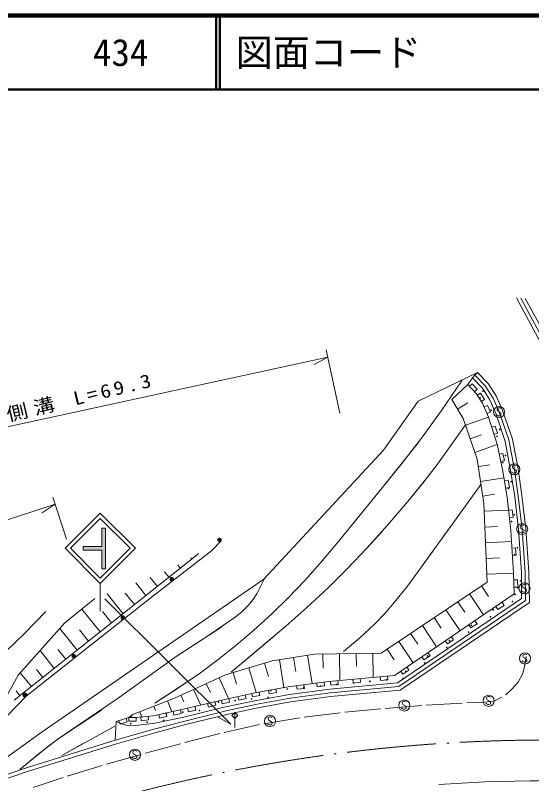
# Model space of a CAD drawing. Units: millimetres, scale not verified. Extents: x 40000 to 680000, y 20000 to 380000.
# Drawn here: x 90682 to 160282, y 276397 to 380000 of the extents above; entities that cross this region are included whole.
import ezdxf
from ezdxf.enums import TextEntityAlignment as Align

# ---------------------------------------------------------------- set-up
doc = ezdxf.new("R2010")
doc.units = ezdxf.units.MM
doc.header["$LTSCALE"] = 1000
doc.linetypes.add('LONG_DASHED_DOTTED', pattern=[15.25, 12, -1.5, 0.25, -1.5])
for name, color, linetype, lineweight in [('M-BGD', 7, 'Continuous', 13), ('M-BMK', 2, 'LONG_DASHED_DOTTED', 13), ('M-STR-HTXT', 7, 'Continuous', 13), ('M-TTL', 2, 'Continuous', 140), ('M-TTL-LINE', 7, 'Continuous', 50)]:
    doc.layers.add(name, color=color, linetype=linetype, lineweight=lineweight)
doc.layers.add('M-TTL-TXT', color=7, linetype='Continuous')
doc.styles.add('ＭＳ ゴシック', font='')
doc.styles.get('ＭＳ ゴシック').set_extended_font_data('MS Gothic')

msp = doc.modelspace()

# ---------------------------------------------------------------- hatches: boundary and pattern name
at = {"layer": 'M-STR-HTXT'}
msp.add_hatch(color=256, dxfattribs=at).paths.add_polyline_path([(102829, 305362), (102329, 305362), (102329, 307862), (99829, 307862), (99829, 308362), (102329, 308362), (102329, 310862), (102829, 310862)])

# ---------------------------------------------------------------- linework, layer by layer
at = {"layer": 'M-BGD'}
for p, q in [((161803, 335297), (158230, 341913)), ((158821, 341872), (162247, 335527)), ((159430, 341830), (162654, 335906)), ((153000, 331837), (144968, 327980)), ((152642, 331488), (153000, 331837)), ((153000, 331837), (154434, 330368)), ((148130, 326727), (150844, 330689)), ((150844, 330689), (150917, 330796)), ((152306, 331104), (151688, 330211)), ((152642, 331488), (152306, 331104)), ((153657, 329723), (152306, 331104)), ((154038, 330057), (152642, 331488)), ((151688, 330211), (149504, 328187)), ((152805, 329007), (151688, 330211)), ((152274, 330316), (151907, 329976)), ((152953, 329582), (152274, 330316)), ((152587, 329242), (152953, 329582)), ((154659, 328146), (153657, 329723)), ((155092, 328366), (154038, 330057)), ((154434, 330368), (155536, 328599)), ((153649, 327688), (152805, 329007)), ((153379, 329038), (152958, 328768)), ((153918, 328195), (153379, 329038)), ((155536, 328599), (156360, 326698)), ((140329, 321376), (144968, 327980)), ((149504, 328187), (151032, 325647)), ((150268, 326917), (151667, 327759)), ((153496, 327926), (153918, 328195)), ((154479, 325801), (153649, 327688)), ((154317, 327411), (153859, 327210)), ((154720, 326496), (154317, 327411)), ((155500, 326216), (154659, 328146)), ((155092, 328366), (155894, 326517)), ((145449, 322990), (148130, 326727)), ((154262, 326295), (154720, 326496)), ((155654, 326997), (155624, 326817)), ((155624, 326817), (155684, 326667)), ((155834, 327087), (155654, 326997)), ((155684, 326667), (156104, 326427)), ((155954, 327087), (155834, 327087)), ((157208, 322741), (155894, 326517)), ((156074, 327057), (155954, 327087)), ((156134, 326997), (156074, 327057)), ((156104, 326427), (156164, 326277)), ((156360, 326698), (157692, 322870)), ((151032, 325647), (152953, 320137)), ((151352, 324729), (154473, 325817)), ((155640, 322172), (154479, 325801)), ((156701, 322549), (155500, 326216)), ((155594, 326097), (155534, 326187)), ((155774, 326007), (155594, 326097)), ((155984, 326007), (155774, 326007)), ((156134, 326097), (155984, 326007)), ((156164, 326277), (156134, 326097)), ((147573, 319472), (151348, 324790)), ((155380, 324623), (154904, 324471)), ((155685, 323671), (155380, 324623)), ((151992, 322892), (153530, 323428)), ((155209, 323518), (155685, 323671)), ((140140, 316289), (144969, 322351)), ((142788, 319551), (145449, 322990)), ((157450, 318684), (156701, 322549)), ((157953, 318780), (157208, 322741)), ((157692, 322870), (158446, 318863)), ((124167, 303991), (140329, 321376)), ((152633, 321055), (155654, 322108)), ((156412, 318516), (155640, 322172)), ((152953, 320137), (153857, 314181)), ((156412, 320937), (155923, 320833)), ((156619, 319958), (156412, 320937)), ((140140, 316289), (142788, 319551)), ((145624, 316908), (147573, 319472)), ((153103, 319144), (154642, 319378)), ((156129, 319855), (156619, 319958)), ((157713, 319260), (157683, 319080)), ((157893, 319350), (157713, 319260)), ((158013, 319350), (157893, 319350)), ((158133, 319320), (158013, 319350)), ((158193, 319260), (158133, 319320)), ((156996, 314984), (156412, 318516)), ((158038, 315102), (157450, 318684)), ((157653, 318360), (157593, 318450)), ((157833, 318270), (157653, 318360)), ((157683, 319080), (157743, 318930)), ((157743, 318930), (158163, 318690)), ((158043, 318270), (157833, 318270)), ((158484, 315180), (157953, 318780)), ((157953, 318780), (158484, 315180)), ((158193, 318360), (158043, 318270)), ((158163, 318690), (158223, 318540)), ((158223, 318540), (158193, 318360)), ((158446, 318863), (158980, 315245)), ((143608, 314424), (146252, 317715)), ((153405, 317159), (156557, 317637)), ((157116, 317325), (156622, 317243)), ((157279, 316338), (157116, 317325)), ((134030, 308778), (140140, 316289)), ((143608, 314424), (145624, 316908)), ((150896, 313241), (153472, 316795)), ((156786, 316256), (157279, 316338)), ((153706, 315173), (155295, 315415)), ((157460, 310552), (156996, 314984)), ((158496, 310684), (158038, 315102)), ((159005, 310718), (158484, 315180)), ((158980, 315245), (159503, 310765)), ((134030, 308778), (138367, 314121)), ((140866, 311240), (143608, 314424)), ((153857, 314181), (154299, 303583)), ((145212, 305305), (150896, 313241)), ((153901, 313121), (157177, 313258)), ((157673, 313317), (157176, 313265)), ((157778, 312322), (157673, 313317)), ((157280, 312270), (157778, 312322)), ((138049, 308128), (140866, 311240)), ((153990, 311002), (155694, 311073)), ((158765, 311198), (158735, 311018)), ((158735, 311018), (158795, 310868)), ((158945, 311288), (158765, 311198)), ((158795, 310868), (159215, 310628)), ((159065, 311288), (158945, 311288)), ((159185, 311258), (159065, 311288)), ((159245, 311198), (159185, 311258)), ((138049, 308128), (140067, 310344)), ((157856, 304780), (157460, 310552)), ((158913, 304868), (158496, 310684)), ((158705, 310298), (158645, 310388)), ((158885, 310208), (158705, 310298)), ((159095, 310208), (158885, 310208)), ((159417, 304883), (159005, 310718)), ((159245, 310298), (159095, 310208)), ((159215, 310628), (159275, 310478)), ((159275, 310478), (159245, 310298)), ((159503, 310765), (159917, 304904)), ((117109, 307804), (118380, 309102)), ((131840, 306177), (134030, 308778)), ((154078, 308882), (157565, 309028)), ((109225, 301684), (117109, 307804)), ((135431, 305372), (138049, 308128)), ((145212, 305305), (146926, 307712)), ((158123, 308199), (157624, 308165)), ((158191, 307201), (158123, 308199)), ((90520, 287633), (115232, 307300)), ((114460, 306685), (114321, 306859)), ((115232, 307300), (115375, 307441)), ((154167, 306763), (155938, 306837)), ((157692, 307167), (158191, 307201)), ((112915, 305456), (112569, 305891)), ((129703, 303791), (131840, 306177)), ((111371, 304227), (110796, 304949)), ((129703, 303791), (130918, 305123)), ((132912, 302864), (135431, 305372)), ((143546, 303043), (145212, 305305)), ((143546, 303043), (145212, 305305)), ((154255, 304643), (157855, 304793)), ((157942, 301975), (157856, 304780)), ((158901, 301343), (158913, 304868)), ((159469, 301081), (159417, 304883)), ((159917, 304904), (159973, 300819)), ((94284, 283390), (124167, 303991)), ((109826, 302997), (108863, 304208)), ((123297, 302099), (124360, 304244)), ((127485, 301483), (129703, 303791)), ((127485, 301483), (129703, 303791)), ((154299, 303583), (139995, 293986)), ((158383, 303893), (157883, 303877)), ((158414, 302893), (158383, 303893)), ((108282, 301768), (106930, 303467)), ((129990, 300133), (132912, 302864)), ((129990, 300133), (132912, 302864)), ((132912, 302864), (133310, 303251)), ((141804, 300849), (143546, 303043)), ((141804, 300849), (143546, 303043)), ((153505, 303050), (154448, 301645)), ((157914, 302878), (158414, 302893)), ((159076, 303212), (159046, 303032)), ((159046, 303032), (159106, 302882)), ((159256, 303302), (159076, 303212)), ((159106, 302882), (159526, 302642)), ((159376, 303302), (159256, 303302)), ((159496, 303272), (159376, 303302)), ((159556, 303212), (159496, 303272)), ((159526, 302642), (159586, 302492)), ((101367, 295481), (109225, 301684)), ((105193, 299310), (103064, 301985)), ((106737, 300539), (105495, 302100)), ((122727, 301228), (123297, 302099)), ((141792, 290987), (157942, 301975)), ((151915, 301984), (153808, 299163)), ((159016, 302312), (158956, 302402)), ((159196, 302222), (159016, 302312)), ((159406, 302222), (159196, 302222)), ((159556, 302312), (159406, 302222)), ((159586, 302492), (159556, 302312)), ((97348, 298072), (101393, 301345)), ((121246, 299620), (122097, 300463)), ((121246, 299620), (122097, 300463)), ((122097, 300463), (122871, 301429)), ((122097, 300463), (122727, 301228)), ((125191, 299249), (127485, 301483)), ((125191, 299249), (127485, 301483)), ((140491, 299346), (141804, 300849)), ((142208, 289974), (158901, 301343)), ((142398, 289504), (159469, 301081)), ((159973, 300819), (142572, 289018)), ((150326, 300918), (151276, 299502)), ((156570, 300437), (156289, 300850)), ((91877, 296582), (94767, 299600)), ((102104, 296852), (99650, 299935)), ((103648, 298081), (102417, 299629)), ((120317, 298844), (121246, 299620)), ((120317, 298844), (121246, 299620)), ((127144, 297613), (129990, 300133)), ((127144, 297613), (129990, 300133)), ((148736, 299851), (150643, 297009)), ((155462, 300288), (155743, 299874)), ((155743, 299874), (156570, 300437)), ((116326, 296112), (120317, 298844)), ((122828, 297092), (125191, 299249)), ((139115, 297924), (140491, 299346)), ((147147, 298785), (148104, 297359)), ((91046, 291022), (97348, 298072)), ((112372, 293546), (118500, 297540)), ((119771, 291438), (127144, 297613)), ((120391, 295014), (123125, 297356)), ((137057, 296030), (139115, 297924)), ((137057, 296030), (139115, 297924)), ((139115, 297924), (139529, 298335)), ((145558, 297719), (147478, 294856)), ((151812, 297805), (152094, 297391)), ((152094, 297391), (152920, 297954)), ((152920, 297954), (152639, 298367)), ((84943, 290020), (91877, 296582)), ((99015, 294393), (96681, 297326)), ((100559, 295622), (99338, 297158)), ((120391, 295014), (122828, 297092)), ((143968, 296652), (144932, 295216)), ((92146, 288173), (101367, 295481)), ((112372, 293546), (116326, 296112)), ((119771, 291438), (125321, 296050)), ((134924, 294207), (137057, 296030)), ((134924, 294207), (137057, 296030)), ((142379, 295586), (144314, 292703)), ((148647, 295651), (148929, 295238)), ((148929, 295238), (149755, 295800)), ((149755, 295800), (149474, 296214)), ((95926, 291935), (94012, 294340)), ((97471, 293164), (96409, 294498)), ((118043, 293142), (120391, 295014)), ((118043, 293142), (120391, 295014)), ((140790, 294519), (141760, 293073)), ((104425, 287811), (112372, 293546)), ((112372, 293546), (113317, 294165)), ((131028, 293878), (125321, 292936)), ((128175, 293407), (128486, 291523)), ((130077, 293721), (130712, 289881)), ((139995, 293986), (131028, 293878)), ((132149, 293892), (132172, 291980)), ((134391, 293919), (134434, 290301)), ((136633, 293946), (136653, 292228)), ((138874, 293973), (138913, 290719)), ((145483, 293498), (145764, 293085)), ((145764, 293085), (146591, 293647)), ((146591, 293647), (146309, 294061)), ((159139, 293759), (159109, 293579)), ((159109, 293579), (159169, 293429)), ((159319, 293849), (159139, 293759)), ((159169, 293429), (159589, 293189)), ((159439, 293849), (159319, 293849)), ((159363, 292310), (159560, 293534)), ((159559, 293819), (159439, 293849)), ((159619, 293759), (159559, 293819)), ((115635, 291352), (118043, 293142)), ((115635, 291352), (118043, 293142)), ((125321, 292936), (118992, 291062)), ((124266, 292623), (124791, 290852)), ((126272, 293093), (126888, 289365)), ((159079, 292859), (159019, 292949)), ((159033, 291158), (159363, 292310)), ((159259, 292769), (159079, 292859)), ((159469, 292769), (159259, 292769)), ((159619, 292859), (159469, 292769)), ((159589, 293189), (159649, 293039)), ((159649, 293039), (159619, 292859)), ((92837, 289477), (91343, 291354)), ((94382, 290706), (93530, 291776)), ((112665, 289312), (115635, 291352)), ((120047, 291374), (120514, 289797)), ((122157, 291999), (123137, 288687)), ((142639, 291564), (142920, 291150)), ((142920, 291150), (143747, 291713)), ((143747, 291713), (143466, 292126)), ((158464, 290088), (159033, 291158)), ((87025, 283755), (91046, 291022)), ((109473, 287249), (114326, 290431)), ((118992, 291062), (112138, 287930)), ((118136, 290670), (119412, 287876)), ((127474, 289471), (132914, 290160)), ((132914, 290160), (141792, 290987)), ((133176, 290184), (133223, 289686)), ((134218, 289779), (134172, 290277)), ((136176, 290464), (136222, 289966)), ((137218, 290059), (137172, 290556)), ((139855, 290806), (139901, 290309)), ((139901, 290309), (140897, 290401)), ((140897, 290401), (140850, 290899)), ((109473, 287249), (112665, 289312)), ((114708, 289104), (115674, 286992)), ((116422, 289887), (116980, 288665)), ((122947, 288652), (127474, 289471)), ((125886, 288676), (125797, 289168)), ((127626, 288410), (133060, 289125)), ((128596, 289613), (128659, 289117)), ((128659, 289117), (129651, 289242)), ((129651, 289242), (129589, 289739)), ((131317, 289957), (131380, 289461)), ((131380, 289461), (132372, 289587)), ((132372, 289587), (132309, 290083)), ((133060, 289125), (142208, 289974)), ((133110, 288626), (142398, 289504)), ((133223, 289686), (134218, 289779)), ((136222, 289966), (137218, 290059)), ((156788, 288364), (157678, 289185)), ((157678, 289185), (158464, 290088)), ((87452, 283379), (92146, 288173)), ((91293, 288247), (90767, 288908)), ((112995, 288321), (113402, 287431)), ((118497, 287675), (122947, 288652)), ((120691, 288157), (120799, 287669)), ((121775, 287883), (121668, 288372)), ((122550, 288581), (122639, 288089)), ((122639, 288089), (123623, 288267)), ((123185, 287603), (127626, 288410)), ((123623, 288267), (123534, 288759)), ((124813, 288990), (124902, 288498)), ((124902, 288498), (125886, 288676)), ((127711, 287930), (133110, 288626)), ((133165, 288129), (127789, 287435)), ((142572, 289018), (133165, 288129)), ((154240, 288048), (154210, 287868)), ((154420, 288138), (154240, 288048)), ((154540, 288138), (154420, 288138)), ((154660, 288108), (154540, 288138)), ((154720, 288048), (154660, 288108)), ((155197, 287508), (156283, 288052)), ((96433, 282447), (104425, 287811)), ((112138, 287930), (106523, 285730)), ((111202, 287563), (111780, 286089)), ((113111, 286372), (118497, 287675)), ((116599, 287216), (116717, 286730)), ((117689, 286965), (117571, 287451)), ((118466, 287669), (118573, 287180)), ((118573, 287180), (119550, 287395)), ((118779, 286693), (123185, 287603)), ((119263, 286247), (123267, 287115)), ((119550, 287395), (119443, 287883)), ((120799, 287669), (121775, 287883)), ((123267, 287115), (127711, 287930)), ((127789, 287435), (123365, 286625)), ((142869, 287418), (142839, 287238)), ((142839, 287238), (142899, 287088)), ((143049, 287508), (142869, 287418)), ((142899, 287088), (143319, 286848)), ((143169, 287508), (143049, 287508)), ((143289, 287478), (143169, 287508)), ((143349, 287418), (143289, 287478)), ((146054, 286959), (150915, 287241)), ((151549, 287279), (153982, 287365)), ((153982, 287365), (155197, 287508)), ((154180, 287148), (154120, 287238)), ((154360, 287058), (154180, 287148)), ((154210, 287868), (154270, 287718)), ((154270, 287718), (154690, 287478)), ((154570, 287058), (154360, 287058)), ((154720, 287148), (154570, 287058)), ((154690, 287478), (154750, 287328)), ((154750, 287328), (154720, 287148)), ((96433, 282447), (102299, 286315)), ((107459, 286097), (107734, 285395)), ((109239, 285548), (113111, 286372)), ((109331, 286830), (109559, 286247)), ((111956, 286126), (112061, 285637)), ((113039, 285846), (112934, 286335)), ((113401, 285371), (118779, 286693)), ((113512, 284839), (119263, 286247)), ((113906, 286565), (114024, 286079)), ((114024, 286079), (114996, 286314)), ((114996, 286314), (114878, 286800)), ((116717, 286730), (117689, 286965)), ((123365, 286625), (119376, 285760)), ((120272, 285975), (119872, 285575)), ((120672, 285575), (120272, 285975)), ((120272, 285975), (120272, 283975)), ((129631, 285354), (134472, 285947)), ((135098, 286017), (139943, 286502)), ((140533, 286538), (145463, 286919)), ((142809, 286518), (142749, 286608)), ((142989, 286428), (142809, 286518)), ((143199, 286428), (142989, 286428)), ((143349, 286518), (143199, 286428)), ((143319, 286848), (143379, 286698)), ((143379, 286698), (143349, 286518)), ((105985, 285320), (104267, 284775)), ((105754, 284722), (105602, 285199)), ((105963, 285320), (105961, 284820)), ((106523, 285730), (105985, 285320)), ((105985, 285320), (106942, 285314)), ((106254, 285525), (106333, 285421)), ((106942, 285314), (109239, 285548)), ((106961, 284814), (106963, 285314)), ((107593, 285381), (107644, 284883)), ((107644, 284883), (108639, 284984)), ((108639, 284984), (108588, 285482)), ((109466, 284546), (113401, 285371)), ((110020, 285714), (110124, 285225)), ((110124, 285225), (111102, 285433)), ((111102, 285433), (110998, 285923)), ((112061, 285637), (113039, 285846)), ((119376, 285760), (113637, 284355)), ((119872, 285575), (120272, 285175)), ((120272, 285175), (120672, 285575)), ((124181, 284481), (129035, 285285)), ((124780, 285313), (124750, 285133)), ((124750, 285133), (124810, 284983)), ((124960, 285403), (124780, 285313)), ((124810, 284983), (125230, 284743)), ((125080, 285403), (124960, 285403)), ((125200, 285373), (125080, 285403)), ((125260, 285313), (125200, 285373)), ((96949, 280182), (104071, 284148)), ((104152, 282248), (104267, 284775)), ((104267, 284775), (105584, 284297)), ((104649, 284896), (104800, 284419)), ((104800, 284419), (105754, 284722)), ((105584, 284297), (106925, 284239)), ((105961, 284820), (106961, 284814)), ((106925, 284239), (109466, 284546)), ((109546, 283767), (113512, 284839)), ((113637, 284355), (109677, 283284)), ((118843, 283299), (123573, 284358)), ((124720, 284413), (124660, 284503)), ((124900, 284323), (124720, 284413)), ((125110, 284323), (124900, 284323)), ((125260, 284413), (125110, 284323)), ((125230, 284743), (125290, 284593)), ((125290, 284593), (125260, 284413)), ((84639, 276451), (94284, 283390)), ((104152, 282248), (109546, 283767)), ((109682, 283286), (104294, 281769)), ((113507, 281956), (118247, 283164)), ((104152, 282248), (92296, 278576)), ((93892, 280480), (96433, 282447)), ((91276, 278305), (95468, 281736)), ((104294, 281769), (92444, 278098)), ((96949, 280182), (99731, 281777)), ((106569, 280766), (106539, 280586)), ((106749, 280856), (106569, 280766)), ((106869, 280856), (106749, 280856)), ((106989, 280826), (106869, 280856)), ((107049, 280766), (106989, 280826)), ((108222, 280507), (112936, 281783)), ((91276, 278305), (93892, 280480)), ((102961, 279014), (107662, 280339)), ((106509, 279866), (106449, 279956)), ((106689, 279776), (106509, 279866)), ((106539, 280586), (106599, 280436)), ((106599, 280436), (107019, 280196)), ((106899, 279776), (106689, 279776)), ((107049, 279866), (106899, 279776)), ((107019, 280196), (107079, 280046)), ((107079, 280046), (107049, 279866)), ((97678, 277401), (102376, 278823)), ((73967, 271782), (92444, 278098)), ((92296, 278576), (74187, 272423)), ((93074, 275872), (97143, 277214)), ((153965, 276618), (160023, 276774)), ((160023, 276774), (166010, 276788)), ((147788, 276276), (153965, 276618))]:
    msp.add_line(p, q, dxfattribs=at)
for centre, radius in [((153333, 328406), 50), ((153695, 329338), 50), ((154835, 326749), 50), ((155894, 326517), 750), ((155612, 323228), 50), ((155974, 324160), 50), ((156752, 320640), 50), ((156390, 319708), 50), ((157953, 318780), 750), ((157529, 317119), 50), ((157167, 316187), 50), ((157944, 312666), 50), ((157582, 311734), 50), ((159005, 310718), 750), ((118202, 309277), 250), ((118202, 309277), 150), ((118202, 309277), 50), ((158359, 308213), 50), ((157997, 307281), 50), ((111760, 303968), 250), ((111760, 303968), 150), ((111760, 303968), 50), ((158775, 303760), 50), ((158412, 302828), 50), ((159316, 302732), 750), ((158050, 301896), 50), ((157688, 300964), 50), ((155099, 299825), 50), ((105153, 298788), 250), ((105153, 298788), 150), ((105153, 298788), 50), ((154737, 298892), 50), ((152148, 297753), 50), ((151786, 296821), 50), ((149197, 295681), 50), ((148835, 294749), 50), ((98569, 293582), 250), ((98569, 293582), 150), ((98569, 293582), 50), ((146246, 293609), 50), ((159379, 293279), 750), ((145884, 292677), 50), ((143295, 291538), 50), ((138480, 290190), 50), ((140707, 290398), 50), ((142933, 290606), 50), ((127348, 289153), 50), ((129575, 289360), 50), ((131801, 289568), 50), ((134028, 289775), 50), ((136254, 289983), 50), ((91967, 288348), 250), ((91991, 288369), 250), ((91967, 288348), 150), ((91991, 288369), 150), ((91967, 288348), 50), ((91991, 288369), 50), ((124760, 288013), 50), ((125122, 288945), 50), ((154480, 287568), 750), ((118080, 287390), 50), ((120307, 287598), 50), ((122533, 287805), 50), ((143109, 286938), 750), ((113265, 286043), 50), ((115492, 286251), 50), ((110677, 284903), 50), ((111039, 285836), 50), ((125020, 284833), 750), ((106224, 284488), 50), ((108450, 284696), 50), ((106809, 280286), 750)]:
    msp.add_circle(centre, radius, dxfattribs=at)
at = {"layer": 'M-BMK'}
msp.add_arc((162362, 62278), 220000, 89.93967, 105.4957, dxfattribs=at)
at = {"layer": 'M-STR-HTXT'}
for p, q in [((132580, 334888), (134438, 326363)), ((63502, 318817), (132793, 333911)), ((132793, 333911), (130958, 332938)), ((95728, 315039), (97581, 309358)), ((60119, 302369), (96038, 314088)), ((96038, 314088), (94310, 312935)), ((97386, 308133), (102123, 312870)), ((102123, 312163), (98093, 308133)), ((102123, 312870), (106861, 308133)), ((106154, 308133), (102123, 312163)), ((102329, 308362), (102329, 310862)), ((102329, 310862), (102829, 310862)), ((102829, 310862), (102829, 305362)), ((102123, 303395), (97386, 308133)), ((98093, 308133), (102123, 304102)), ((99829, 307862), (99829, 308362)), ((99829, 308362), (102329, 308362)), ((102329, 307862), (99829, 307862)), ((102123, 304102), (106154, 308133)), ((106861, 308133), (102123, 303395)), ((102329, 305362), (102329, 307862)), ((102829, 305362), (102329, 305362)), ((102123, 303395), (102123, 299633)), ((119736, 284402), (102764, 301330)), ((119736, 284402), (117924, 285418))]:
    msp.add_line(p, q, dxfattribs=at)
msp.add_lwpolyline([(102829, 305362), (102329, 305362), (102329, 307862), (99829, 307862), (99829, 308362), (102329, 308362), (102329, 310862), (102829, 310862)], close=True, dxfattribs=at)
at = {"layer": 'M-TTL'}
msp.add_line((680000, 380000), (40000, 380000), dxfattribs=at)
at = {"layer": 'M-TTL-LINE'}
for p, q in [((117750, 380000), (117750, 370000)), ((118250, 380000), (118250, 370000)), ((40000, 370000), (680000, 370000))]:
    msp.add_line(p, q, dxfattribs=at)

# ---------------------------------------------------------------- texts
at = {"layer": 'M-STR-HTXT', "insert": (89791, 325029), "char_height": 1833, "attachment_point": 7, "rotation": 13.6, "style": 'ＭＳ ゴシック'}
msp.add_mtext('\\T1.29;\\W1.15;側溝\\~L=69.3', dxfattribs=at)
at = {"layer": 'M-TTL-TXT', "style": 'ＭＳ ゴシック'}
for s, p in [('図面コード', (120380, 375000)), ('434', (101142, 375000))]:
    msp.add_text(s, height=3666, dxfattribs=at).set_placement(p, align=Align.MIDDLE_LEFT)

doc.saveas('drawing.dxf')
